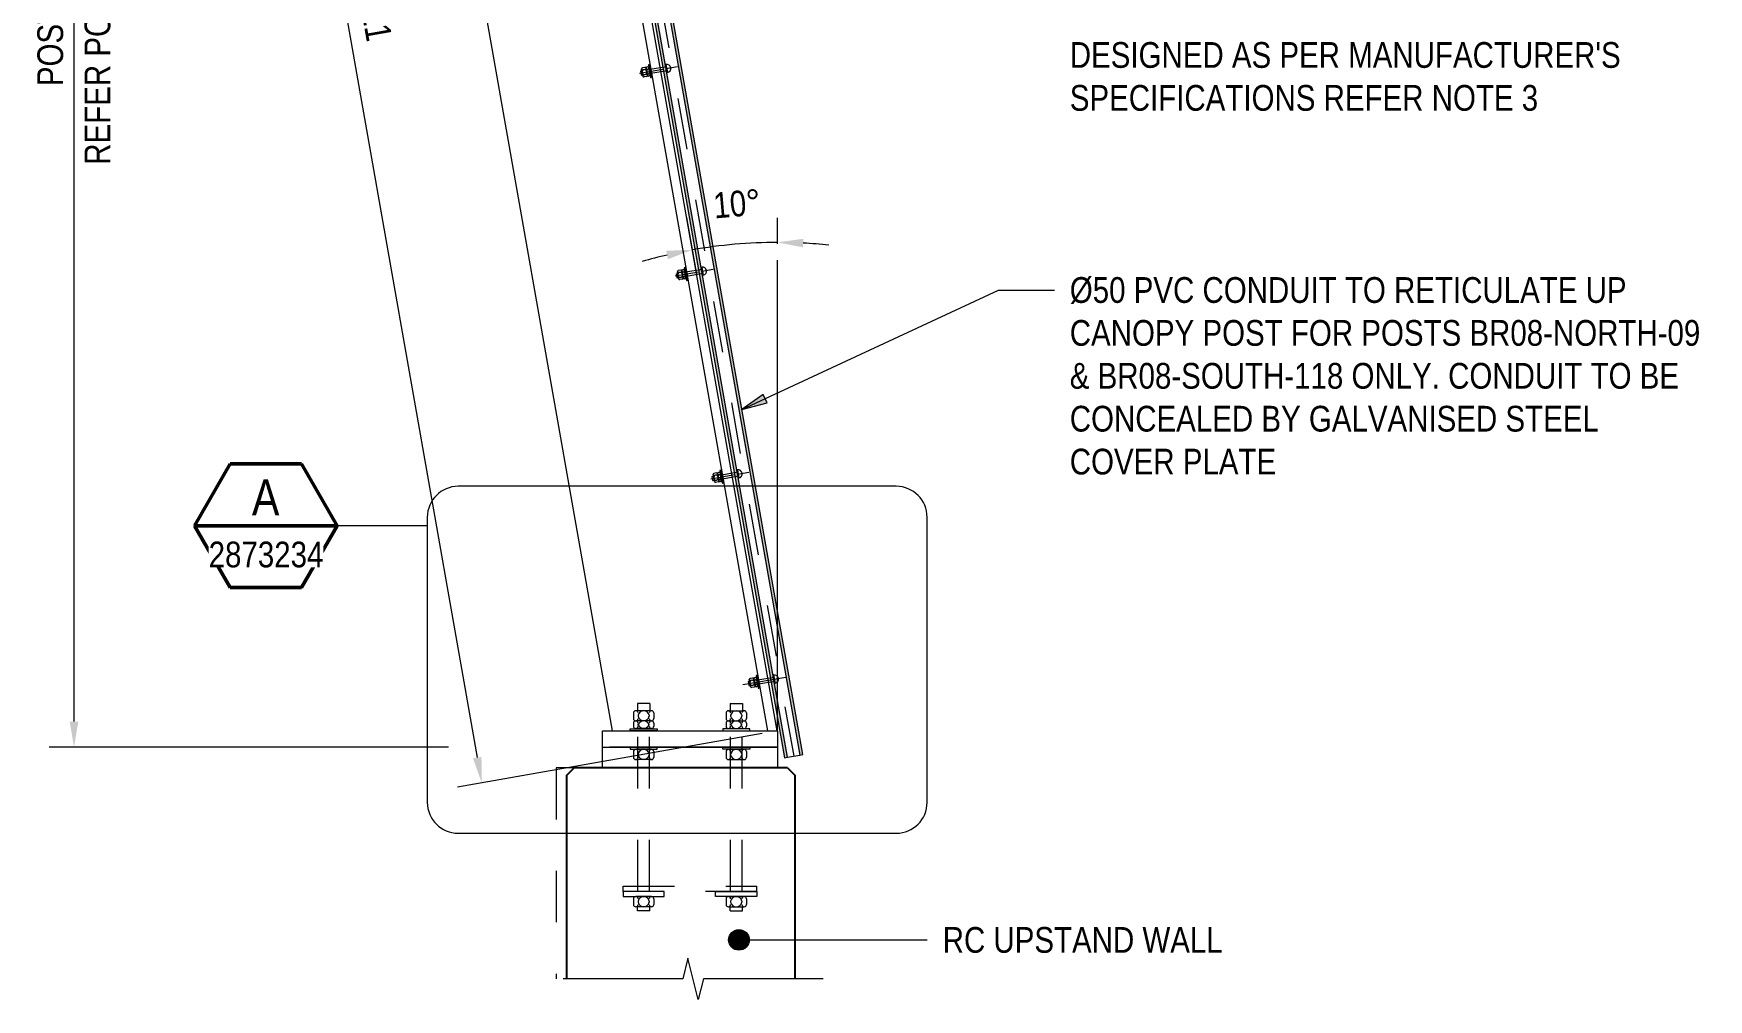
# Model space of a CAD drawing. Header units: metres. Extents: x 0.7 to 27.5, y -3.4 to 6.3.
# Drawn here: x 0.739 to 3.994, y 1.814 to 3.691 of the extents above; entities that cross this region are included whole.
import ezdxf

# ---------------------------------------------------------------- set-up
doc = ezdxf.new("R2010")
doc.units = ezdxf.units.M
doc.linetypes.add('JacobsDash', pattern=[0.0045, 0.003, -0.0015])
doc.layers.get('Defpoints').update_dxf_attribs({"color": 41})
for name, color, linetype, lineweight in [('A-ANNO-DIMS', 7, 'Continuous', 9), ('A-ANNO-SYMB', 7, 'Continuous', 9), ('A-DETL', 7, 'Continuous', 13), ('A-DETL-GENF', 7, 'Continuous', 9), ('G-ANNO-TEXT', 7, 'Continuous', 9)]:
    doc.layers.add(name, color=color, linetype=linetype, lineweight=lineweight)
doc.styles.add('Arial Narrow', font='ARIALN.TTF', dxfattribs={"height": 0.07})
doc.styles.add('Arial Narrow_1', font='ARIALN.TTF', dxfattribs={"height": 0.05})
doc.dimstyles.new('Dimension_Angle_T___º__', dxfattribs={"dimscale": 0.3048, "dimtxt": 0.051172, "dimasz": 0.164042, "dimexe": 0.15748, "dimexo": 0.104987, "dimgap": 0.131234, "dimtad": 1, "dimdec": 3, "dimlfac": 1000, "dimrnd": 0.001, "dimzin": 0, "dimdsep": 46, "dimtxsty": 'Arial Narrow_1', "dimsah": 1, "dimcen": 0.09, "dimadec": 0, "dimazin": 0, "dimtfac": 1, "dimtdec": 4, "dimtix": 1, "dimtmove": 2, "dimatfit": 3, "dimfxl": 1, "dimtvp": 1, "dimtolj": 1, "dimtzin": 0, "dimlwd": 18, "dimlwe": 18, "dimarcsym": 2})
doc.dimstyles.new('Dimension_Arc_Length_T__mm_', dxfattribs={"dimscale": 0.3048, "dimtxt": 0.051172, "dimasz": 0.164042, "dimexe": 0.15748, "dimexo": 0.098425, "dimgap": 0.065617, "dimtad": 1, "dimdec": 0, "dimlfac": 1000, "dimzin": 0, "dimdsep": 46, "dimtxsty": 'Arial Narrow_1', "dimsah": 1, "dimcen": 0.09, "dimaunit": 1, "dimadec": 4, "dimazin": 0, "dimtfac": 1, "dimtdec": 4, "dimtix": 1, "dimtmove": 0, "dimatfit": 3, "dimfxl": 1, "dimtvp": 1, "dimtolj": 1, "dimtzin": 0, "dimlwd": 18, "dimlwe": 18, "dimarcsym": 2})
doc.dimstyles.new('Dimension_Standard_O__mm_', dxfattribs={"dimscale": 0.3048, "dimtxt": 0.051172, "dimasz": 0.164042, "dimexe": 0.15748, "dimexo": 0.098425, "dimgap": 0.098425, "dimtad": 1, "dimdec": 0, "dimlfac": 1000, "dimzin": 0, "dimdsep": 46, "dimtxsty": 'Arial Narrow_1', "dimsah": 1, "dimcen": 0.09, "dimaunit": 1, "dimadec": 4, "dimazin": 0, "dimtfac": 1, "dimtdec": 4, "dimtix": 1, "dimtmove": 0, "dimatfit": 3, "dimfxl": 1, "dimtvp": 1, "dimtfill": 1, "dimtolj": 1, "dimtzin": 0, "dimlwd": 18, "dimlwe": 18, "dimarcsym": 2})

# ---------------------------------------------------------------- blocks, each defined once
blk = doc.blocks.new('CS_DET_BreakLine_ViewScale - Std Break-6063535-DRG-2873233 - SECTION 1')
at = {"layer": 'A-DETL-GENF'}
for p, q in [((0.2025, 0.04), (0.1925, 0)), ((0.2225, -0.04), (0.2025, 0.04)), ((0.1925, 0), (-0.04, 0)), ((0.2325, 0), (0.2225, -0.04)), ((0.465, 0), (0.2325, 0))]:
    blk.add_line(p, q, dxfattribs=at)
blk = doc.blocks.new('Drafting View - SheetRef-4900799-DRG-2873233 - SECTION 1')
at = {"layer": 'A-ANNO-SYMB', "lineweight": 50}
for p, q in [((-0.00346, 0.006), (-0.00693, 0)), ((0.00346, 0.006), (-0.00346, 0.006)), ((0.00693, 0), (0.00346, 0.006)), ((-0.00693, 0), (0.00693, 0)), ((-0.00693, 0), (-0.00347, -0.006)), ((0.00346, -0.006), (0.00693, 0)), ((-0.00347, -0.006), (0.00346, -0.006))]:
    blk.add_line(p, q, dxfattribs=at)
blk = doc.blocks.new('DIMBLOCK1-DRG-2873233 - SECTION 1')
at = {"layer": 'A-ANNO-DIMS', "color": 0, "lineweight": 18, "transparency": 16777216}
for p, q in [((1.1727, 5.2613), (0.77, 5.2613)), ((0.818, 2.354), (0.818, 5.2113)), ((1.5458, 2.304), (0.77, 2.304))]:
    blk.add_line(p, q, dxfattribs=at)
at = {"layer": 'A-ANNO-DIMS', "color": 0, "transparency": 16777216}
for points in [[(0.8096, 5.2113), (0.8263, 5.2113), (0.818, 5.2613)], [(0.8096, 2.354), (0.8263, 2.354), (0.818, 2.304)]]:
    blk.add_solid(points, dxfattribs=at)
at = {"layer": 'Defpoints', "color": 0, "transparency": 16777216}
for p in [(0.818, 5.2613), (1.2027, 5.2613), (1.5758, 2.304)]:
    blk.add_point(p, dxfattribs=at)
at = {"layer": 'A-ANNO-DIMS', "color": 0, "lineweight": 18, "transparency": 16777216, "char_height": 0.05, "width": 0.833365, "attachment_point": 5, "rotation": 90, "style": 'Arial Narrow_1'}
for s, insert in [('\\A1;REFER POST SCHEDULE', (0.8638, 3.7826)), ('\\A1;POST HEIGHT', (0.7721, 3.7826))]:
    blk.add_mtext(s, dxfattribs=dict(at, insert=insert))
blk = doc.blocks.new('DIMBLOCK5-DRG-2873233 - SECTION 1')
at = {"layer": 'A-ANNO-DIMS', "color": 0, "lineweight": 18, "transparency": 16777216}
for p, q in [((2.0083, 3.3335), (2.0278, 3.2232)), ((2.1848, 3.2821), (2.1848, 3.3329))]:
    blk.add_line(p, q, dxfattribs=at)
for start, end in [(103.0094, 106.0189), (90, 100), (83.9811, 86.9906)]:
    blk.add_arc((2.1848, 2.3328), 0.952, start, end, dxfattribs=at)
at = {"layer": 'A-ANNO-DIMS', "color": 0, "transparency": 16777216}
for points in [[(2.2345, 3.2752), (2.235, 3.2919), (2.1848, 3.2849)], [(1.9688, 3.2686), (1.9721, 3.2523), (2.0194, 3.2704)]]:
    blk.add_solid(points, dxfattribs=at)
at = {"layer": 'Defpoints', "color": 0, "transparency": 16777216}
for p in [(2.0028, 3.365), (2.0742, 3.2785), (2.1848, 3.2501), (2.1848, 2.3328)]:
    blk.add_point(p, dxfattribs=at)
at = {"layer": 'A-ANNO-DIMS', "color": 0, "lineweight": 18, "transparency": 16777216, "insert": (2.0583, 3.3811), "char_height": 0.05, "width": 0.109166, "attachment_point": 1, "rotation": 5, "line_spacing_factor": 0.974696, "style": 'Arial Narrow_1'}
blk.add_mtext('\\A1;10°', dxfattribs=at)
blk = doc.blocks.new('DIMBLOCK10-DRG-2873233 - SECTION 1')
at = {"layer": 'A-ANNO-DIMS', "color": 0, "lineweight": 18, "transparency": 16777216}
for p, q in [((1.2213, 5.1856), (1.0466, 5.1548)), ((1.1025, 5.1139), (1.6015, 2.2839)), ((2.1552, 2.3307), (1.5629, 2.2263))]:
    blk.add_line(p, q, dxfattribs=at)
at = {"layer": 'A-ANNO-DIMS', "color": 0, "transparency": 16777216}
for points in [[(1.1107, 5.1154), (1.0943, 5.1125), (1.0938, 5.1632)], [(1.6097, 2.2853), (1.5933, 2.2824), (1.6102, 2.2346)]]:
    blk.add_solid(points, dxfattribs=at)
at = {"layer": 'Defpoints', "color": 0, "transparency": 16777216}
for p in [(1.2508, 5.1909), (2.1848, 2.336), (1.6102, 2.2346)]:
    blk.add_point(p, dxfattribs=at)
at = {"layer": 'A-ANNO-DIMS', "color": 0, "lineweight": 18, "transparency": 16777216, "insert": (1.4063, 3.7085), "char_height": 0.05, "width": 0.076026, "attachment_point": 5, "rotation": 280, "style": 'Arial Narrow_1', "bg_fill": 3, "box_fill_scale": 1.1, "bg_fill_color": 256, "bg_fill_true_color": 13158600, "bg_fill_transparency": 0}
blk.add_mtext('\\A1;L1', dxfattribs=at)

msp = doc.modelspace()

# ---------------------------------------------------------------- hatches: boundary and pattern name
at = {"layer": 'A-DETL-GENF', "true_color": 0xc0c0c0}
for points in [[(2.198745, 2.283652), (2.2044011, 2.2846493), (1.7360438, 4.9408355), (1.7303877, 4.9398382), (2.1978264, 2.2888614)], [(2.2282892, 2.2888614), (2.2339453, 2.2898587), (1.765588, 4.946045), (1.7599319, 4.9450477), (2.0285173, 3.4218244)]]:
    msp.add_hatch(color=9, dxfattribs=at).paths.add_polyline_path(points)
at = {"layer": 'G-ANNO-TEXT'}
msp.add_hatch(color=256, dxfattribs=at).paths.add_polyline_path([(2.1154964, 2.9601868), (2.1645486, 2.9732867), (2.1571099, 2.9892736)])
h = msp.add_hatch(color=256, dxfattribs=at)
edge = h.paths.add_edge_path()
edge.add_arc((2.1100166, 1.9297284), 0.02, 0, 360)

# ---------------------------------------------------------------- linework, layer by layer
at = {"layer": 'A-ANNO-SYMB', "lineweight": 18}
for p, q in [((2.415597, 2.8109956), (1.5644729, 2.8109956)), ((1.5044729, 2.7344091), (1.329096, 2.7344091)), ((1.5044729, 2.7509956), (1.5044729, 2.1969212)), ((2.475597, 2.1969212), (2.475597, 2.7509956)), ((1.5644729, 2.1369212), (2.415597, 2.1369212))]:
    msp.add_line(p, q, dxfattribs=at)
for centre, start, end in [((1.5644729, 2.7509956), 90, 180), ((2.415597, 2.7509956), 0, 90), ((1.5644729, 2.1969212), 180, 270), ((2.415597, 2.1969212), 270, 0)]:
    msp.add_arc(centre, 0.06, start, end, dxfattribs=at)
at = {"layer": 'A-DETL', "lineweight": 18}
for p, q in [((2.1659429, 2.3359515), (1.6501314, 5.261264)), ((2.1842206, 2.3359515), (1.6678975, 5.2641652)), ((1.8643612, 2.3359515), (1.3995508, 4.9720218)), ((1.8447691, 2.3359515), (2.1842206, 2.3359515)), ((1.8447691, 2.3039515), (1.8447691, 2.3359515)), ((2.1847691, 2.3359515), (2.1847691, 2.3039515)), ((1.8447691, 2.2639515), (1.8447691, 2.3039515)), ((1.8447691, 2.3039515), (2.1847691, 2.3039515)), ((2.1847691, 2.3039515), (1.8584705, 2.3039515)), ((2.1847691, 2.3039515), (2.1847691, 2.2639515))]:
    msp.add_line(p, q, dxfattribs=at)
at = {"layer": 'A-DETL', "lineweight": 9}
for p, q in [((1.7303877, 4.9398382), (2.198745, 2.283652)), ((2.2044011, 2.2846493), (1.7360438, 4.9408355)), ((1.7599319, 4.9450477), (2.2282892, 2.2888614)), ((2.2339453, 2.2898587), (1.765588, 4.946045)), ((1.9167362, 3.6135847), (1.9628095, 3.6217086)), ((1.9232763, 3.608087), (1.9208792, 3.6216815)), ((1.9232763, 3.608087), (1.9208792, 3.6216815)), ((1.9232763, 3.608087), (1.9208792, 3.6216815)), ((1.9273576, 3.6248547), (1.9225015, 3.6239984)), ((1.9280522, 3.6209154), (1.9231961, 3.6200592)), ((1.9320716, 3.6096378), (1.9296745, 3.6232323)), ((1.9320716, 3.6096378), (1.9296745, 3.6232323)), ((1.9320716, 3.6096378), (1.9296745, 3.6232323)), ((1.932664, 3.6257903), (1.9312968, 3.6255492)), ((1.9319914, 3.62161), (1.9333586, 3.6218511)), ((1.9359778, 3.6300321), (1.9340082, 3.6296848)), ((1.9340082, 3.6296848), (1.9383494, 3.6050646)), ((1.940319, 3.6054119), (1.9359778, 3.6300321)), ((1.9684656, 3.622706), (1.9905968, 3.6266083)), ((1.9297547, 3.6112601), (1.9248986, 3.6104039)), ((1.9304493, 3.6073209), (1.9255932, 3.6064646)), ((1.9336939, 3.6119547), (1.9350611, 3.6121958)), ((1.9357557, 3.6082566), (1.9343885, 3.6080155)), ((1.9383494, 3.6050646), (1.940319, 3.6054119)), ((1.9861955, 3.2196616), (2.0322688, 3.2277855)), ((1.9927356, 3.2141639), (1.9903385, 3.2277584)), ((1.9927356, 3.2141639), (1.9903385, 3.2277584)), ((1.9927356, 3.2141639), (1.9903385, 3.2277584)), ((1.9968169, 3.2309316), (1.9919608, 3.2300753)), ((1.9975115, 3.2269923), (1.9926554, 3.2261361)), ((2.0015309, 3.2157147), (1.9991338, 3.2293092)), ((2.0015309, 3.2157147), (1.9991338, 3.2293092)), ((2.0015309, 3.2157147), (1.9991338, 3.2293092)), ((2.0021233, 3.2318672), (2.0007561, 3.2316261)), ((2.0014507, 3.2276869), (2.0028179, 3.227928)), ((2.005437, 3.236109), (2.0034674, 3.2357617)), ((2.0034674, 3.2357617), (2.0078086, 3.2111415)), ((2.0097782, 3.2114888), (2.005437, 3.236109)), ((2.0379248, 3.2287829), (2.0600561, 3.2326852)), ((2.1847691, 2.3359515), (2.1847691, 3.2500554)), ((1.999214, 3.217337), (1.9943579, 3.2164808)), ((1.9999085, 3.2133978), (1.9950525, 3.2125415)), ((2.0031532, 3.2180316), (2.0045204, 3.2182727)), ((2.0052149, 3.2143335), (2.0038478, 3.2140924)), ((2.0078086, 3.2111415), (2.0097782, 3.2114888)), ((2.0556548, 2.8257385), (2.101728, 2.8338624)), ((2.0621948, 2.8202408), (2.0597978, 2.8338353)), ((2.0621948, 2.8202408), (2.0597978, 2.8338353)), ((2.0621948, 2.8202408), (2.0597978, 2.8338353)), ((2.0662761, 2.8370085), (2.0614201, 2.8361522)), ((2.0669707, 2.8330692), (2.0621147, 2.832213)), ((2.0709901, 2.8217916), (2.0685931, 2.8353861)), ((2.0709901, 2.8217916), (2.0685931, 2.8353861)), ((2.0709901, 2.8217916), (2.0685931, 2.8353861)), ((2.0715825, 2.8379441), (2.0702154, 2.837703)), ((2.07091, 2.8337638), (2.0722771, 2.8340049)), ((2.0748963, 2.8421859), (2.0729267, 2.8418386)), ((2.0729267, 2.8418386), (2.0772679, 2.8172184)), ((2.0792375, 2.8175657), (2.0748963, 2.8421859)), ((2.1073841, 2.8348598), (2.1295154, 2.8387621)), ((2.0686732, 2.8234139), (2.0638172, 2.8225577)), ((2.0693678, 2.8194747), (2.0645117, 2.8186184)), ((2.0726125, 2.8241085), (2.0739796, 2.8243496)), ((2.0746742, 2.8204104), (2.0733071, 2.8201693)), ((2.0772679, 2.8172184), (2.0792375, 2.8175657)), ((2.1451902, 2.4436857), (2.1432206, 2.4433384)), ((2.1432206, 2.4433384), (2.1475618, 2.4187182)), ((2.1495314, 2.4190655), (2.1451902, 2.4436857)), ((2.1172961, 2.4256676), (2.2009973, 2.4404702)), ((2.1324887, 2.4217406), (2.1300916, 2.4353351)), ((2.1324887, 2.4217406), (2.1300916, 2.4353351)), ((2.1324887, 2.4217406), (2.1300916, 2.4353351)), ((2.13657, 2.4385083), (2.131714, 2.437652)), ((2.1372646, 2.4345691), (2.1324085, 2.4337128)), ((2.1389671, 2.4249138), (2.134111, 2.4240575)), ((2.1396617, 2.4209745), (2.1348056, 2.4201183)), ((2.141284, 2.4232914), (2.1388869, 2.436886)), ((2.141284, 2.4232914), (2.1388869, 2.436886)), ((2.141284, 2.4232914), (2.1388869, 2.436886)), ((2.1418764, 2.4394439), (2.1405093, 2.4392029)), ((2.1412039, 2.4352636), (2.142571, 2.4355047)), ((2.1429063, 2.4256084), (2.1442735, 2.4258494)), ((2.1449681, 2.4219102), (2.1436009, 2.4216691)), ((2.1475618, 2.4187182), (2.1495314, 2.4190655)), ((2.198745, 2.283652), (2.2044011, 2.2846493)), ((2.2282892, 2.2888614), (2.2339453, 2.2898587))]:
    msp.add_line(p, q, dxfattribs=at)
at = {"layer": 'A-DETL', "color": 143, "linetype": 'JacobsDash', "true_color": 0x78aac8}
msp.add_line((1.7479878, 4.9429416), (2.2163451, 2.2867553), dxfattribs=at)
at = {"layer": 'A-DETL', "linetype": 'JacobsDash'}
for p, q in [((1.9184918, 3.617956), (1.9214443, 3.6184766)), ((1.9375156, 3.6213104), (1.9689261, 3.6268489)), ((1.9389053, 3.6134292), (1.9703198, 3.6189684)), ((1.9198855, 3.6100755), (1.922834, 3.6105954)), ((1.9879511, 3.2240329), (1.9909036, 3.2245535)), ((2.0069749, 3.2273873), (2.0383854, 3.2329258)), ((2.0083646, 3.2195061), (2.039779, 3.2250453)), ((1.9893447, 3.2161524), (1.9922933, 3.2166723)), ((2.0764342, 2.8334642), (2.1078446, 2.8390027)), ((2.0574103, 2.8301098), (2.0603629, 2.8306304)), ((2.058804, 2.8222293), (2.0617525, 2.8227492)), ((2.0778238, 2.825583), (2.1092383, 2.8311222)), ((2.1277042, 2.4316096), (2.1306567, 2.4321302)), ((2.1290979, 2.4237292), (2.1320464, 2.4242491)), ((2.1467281, 2.434964), (2.1781385, 2.4405025)), ((2.1481177, 2.4270829), (2.1795322, 2.4326221)), ((1.9135131, 2.0239515), (1.9135131, 2.3359515)), ((1.9360251, 2.0239515), (1.9360251, 2.3359515)), ((2.0935131, 2.0239515), (2.0935131, 2.3359515)), ((2.1160251, 2.0239515), (2.1160251, 2.3359515)), ((1.7547691, 2.2639515), (1.7547691, 1.8539515)), ((1.7897691, 2.2639515), (1.7547691, 2.2639515)), ((1.8847441, 2.0339515), (2.1447941, 2.0339515)), ((1.8847441, 2.0239515), (1.8847441, 2.0339515)), ((2.1447811, 2.0239515), (1.8847441, 2.0239515)), ((2.1447941, 2.0239515), (2.1447941, 2.0339515))]:
    msp.add_line(p, q, dxfattribs=at)
at = {"layer": 'A-DETL'}
for p, q in [((1.9184918, 3.617956), (1.9198855, 3.6100755)), ((1.9682296, 3.6307874), (1.9710158, 3.6150327)), ((1.9879511, 3.2240329), (1.9893447, 3.2161524)), ((2.0376889, 3.2368643), (2.0404751, 3.2211096)), ((2.1071481, 2.8429412), (2.1099344, 2.8271865)), ((2.0574103, 2.8301098), (2.058804, 2.8222293)), ((2.177442, 2.444441), (2.1802282, 2.4286863)), ((2.1277042, 2.4316096), (2.1290979, 2.4237292)), ((1.9367691, 2.3888811), (1.9127691, 2.3888811)), ((1.9127691, 2.3888811), (1.9127691, 2.3750298)), ((1.9367691, 2.3888811), (1.9367691, 2.3750298)), ((2.0927691, 2.3888811), (2.1167691, 2.3888811)), ((2.0927691, 2.3888811), (2.0927691, 2.3750298)), ((2.1167691, 2.3888811), (2.1167691, 2.3750298)), ((1.9050331, 2.3705958), (1.9050331, 2.3596638)), ((1.9050331, 2.3507958), (1.9050331, 2.3448638)), ((1.9400711, 2.3750298), (1.9094671, 2.3750298)), ((1.9400711, 2.3552298), (1.9094671, 2.3552298)), ((1.9400711, 2.3552298), (1.9094671, 2.3552298)), ((1.9139011, 2.3661274), (1.9139011, 2.3641322)), ((1.9139011, 2.3463274), (1.9139011, 2.3493322)), ((1.9356371, 2.3661274), (1.9356371, 2.3641322)), ((1.9356371, 2.3463274), (1.9356371, 2.3493322)), ((1.9445051, 2.3705958), (1.9445051, 2.3596638)), ((1.9445051, 2.3507958), (1.9445051, 2.3448638)), ((2.0850331, 2.3705958), (2.0850331, 2.3596638)), ((2.0850331, 2.3507958), (2.0850331, 2.3448638)), ((2.0894671, 2.3750298), (2.1200711, 2.3750298)), ((2.0894671, 2.3552298), (2.1200711, 2.3552298)), ((2.0894671, 2.3552298), (2.1200711, 2.3552298)), ((2.0939011, 2.3661274), (2.0939011, 2.3641322)), ((2.0939011, 2.3463274), (2.0939011, 2.3493322)), ((2.1156371, 2.3661274), (2.1156371, 2.3641322)), ((2.1156371, 2.3463274), (2.1156371, 2.3493322)), ((2.1245051, 2.3705958), (2.1245051, 2.3596638)), ((2.1245051, 2.3507958), (2.1245051, 2.3448638)), ((1.898507, 2.3359515), (1.898507, 2.3399183)), ((1.898507, 2.3399183), (1.9510311, 2.3399183)), ((1.9510311, 2.3359515), (1.898507, 2.3359515)), ((1.9400711, 2.3404298), (1.9094671, 2.3404298)), ((1.9510311, 2.3399183), (1.9510311, 2.3359515)), ((2.078507, 2.3399183), (2.078507, 2.3359515)), ((2.1310311, 2.3399183), (2.078507, 2.3399183)), ((2.078507, 2.3359515), (2.1310311, 2.3359515)), ((2.0894671, 2.3404298), (2.1200711, 2.3404298)), ((2.1310311, 2.3359515), (2.1310311, 2.3399183)), ((1.9510311, 2.3039515), (1.898507, 2.3039515)), ((1.898507, 2.3039515), (1.898507, 2.2999846)), ((1.898507, 2.2999846), (1.9510311, 2.2999846)), ((1.9050331, 2.2955506), (1.9050331, 2.2846186)), ((1.9400711, 2.2999846), (1.9094671, 2.2999846)), ((1.9400711, 2.2801846), (1.9094671, 2.2801846)), ((1.9400711, 2.2801846), (1.9094671, 2.2801846)), ((1.9139011, 2.2910822), (1.9139011, 2.289087)), ((1.9356371, 2.2910822), (1.9356371, 2.289087)), ((1.9445051, 2.2955506), (1.9445051, 2.2846186)), ((1.9510311, 2.2999846), (1.9510311, 2.3039515)), ((2.078507, 2.2999846), (2.078507, 2.3039515)), ((2.078507, 2.3039515), (2.1310311, 2.3039515)), ((2.1310311, 2.2999846), (2.078507, 2.2999846)), ((2.0850331, 2.2955506), (2.0850331, 2.2846186)), ((2.0894671, 2.2999846), (2.1200711, 2.2999846)), ((2.0894671, 2.2801846), (2.1200711, 2.2801846)), ((2.0894671, 2.2801846), (2.1200711, 2.2801846)), ((2.0939011, 2.2910822), (2.0939011, 2.289087)), ((2.1156371, 2.2910822), (2.1156371, 2.289087)), ((2.1245051, 2.2955506), (2.1245051, 2.2846186)), ((2.1310311, 2.3039515), (2.1310311, 2.2999846)), ((1.9647811, 2.0239515), (1.884757, 2.0239515)), ((1.884757, 2.0239515), (1.884757, 2.0139515)), ((1.9647811, 2.0139515), (1.9647811, 2.0239515)), ((2.064757, 2.0139515), (2.064757, 2.0239515)), ((2.064757, 2.0239515), (2.1447811, 2.0239515)), ((2.1447811, 2.0239515), (2.1447811, 2.0139515)), ((1.884757, 2.0139515), (1.9647811, 2.0139515)), ((1.9050331, 2.0095175), (1.9050331, 1.9985855)), ((1.9400711, 2.0139515), (1.9094671, 2.0139515)), ((1.9400711, 1.9941515), (1.9094671, 1.9941515)), ((1.9400711, 1.9941515), (1.9094671, 1.9941515)), ((1.9127691, 1.9865322), (1.9127691, 1.9941515)), ((1.9367691, 1.9865322), (1.9127691, 1.9865322)), ((1.9139011, 2.0050491), (1.9139011, 2.0030538)), ((1.9356371, 2.0050491), (1.9356371, 2.0030538)), ((1.9367691, 1.9865322), (1.9367691, 1.9941515)), ((1.9445051, 2.0095175), (1.9445051, 1.9985855)), ((2.1447811, 2.0139515), (2.064757, 2.0139515)), ((2.0850331, 2.0095175), (2.0850331, 1.9985855)), ((2.0894671, 2.0139515), (2.1200711, 2.0139515)), ((2.0894671, 1.9941515), (2.1200711, 1.9941515)), ((2.0894671, 1.9941515), (2.1200711, 1.9941515)), ((2.0927691, 1.9865322), (2.0927691, 1.9941515)), ((2.0927691, 1.9865322), (2.1167691, 1.9865322)), ((2.0939011, 2.0050491), (2.0939011, 2.0030538)), ((2.1156371, 2.0050491), (2.1156371, 2.0030538)), ((2.1167691, 1.9865322), (2.1167691, 1.9941515)), ((2.1245051, 2.0095175), (2.1245051, 1.9985855))]:
    msp.add_line(p, q, dxfattribs=at)
at = {"layer": 'A-DETL', "linetype": 'JacobsDash', "lineweight": 9}
msp.add_line((2.2044011, 2.2846493), (2.2282892, 2.2888614), dxfattribs=at)
at = {"layer": 'A-DETL', "lineweight": 25}
for p, q in [((1.7747691, 2.2489515), (1.7897691, 2.2639515)), ((1.7747691, 2.2489515), (1.7747691, 1.8539515)), ((2.2044705, 2.2639515), (1.7897691, 2.2639515)), ((2.2044705, 2.2639515), (2.2194705, 2.2489515)), ((2.2194705, 1.8539515), (2.2194705, 2.2489515))]:
    msp.add_line(p, q, dxfattribs=at)
at = {"layer": 'A-DETL', "lineweight": 9}
for centre, radius, start, end in [((1.9228488, 3.6220288), 0.002, 100, 280), ((1.9270018, 3.6157525), 0.005, 111.3556156, 268.6443844), ((1.925949, 3.6155668), 0.005, 291.3556156, 88.6443844), ((1.9277049, 3.622885), 0.002, 280, 100), ((1.9316441, 3.6235796), 0.002, 100, 280), ((1.9377743, 3.6176519), 0.0070077, 145.6103826, 234.3896174), ((1.9330113, 3.6238207), 0.002, 280, 100), ((1.9292782, 3.6161539), 0.0070077, 325.6103826, 54.3896174), ((1.9252459, 3.6084343), 0.002, 100, 280), ((1.930102, 3.6092905), 0.002, 280, 100), ((1.9340412, 3.6099851), 0.002, 100, 280), ((1.9354084, 3.6102262), 0.002, 280, 100), ((1.9923081, 3.2281057), 0.002, 100, 280), ((1.9964611, 3.2218294), 0.005, 111.3556156, 268.6443844), ((1.9954083, 3.2216437), 0.005, 291.3556156, 88.6443844), ((1.9971642, 3.2289619), 0.002, 280, 100), ((2.0011034, 3.2296565), 0.002, 100, 280), ((2.0072336, 3.2237288), 0.0070077, 145.6103826, 234.3896174), ((2.0024706, 3.2298976), 0.002, 280, 100), ((1.9987375, 3.2222308), 0.0070077, 325.6103826, 54.3896174), ((1.9947052, 3.2145112), 0.002, 100, 280), ((1.9995613, 3.2153674), 0.002, 280, 100), ((2.0035005, 3.216062), 0.002, 100, 280), ((2.0048677, 3.2163031), 0.002, 280, 100), ((2.0617674, 2.8341826), 0.002, 100, 280), ((2.0659203, 2.8279063), 0.005, 111.3556156, 268.6443844), ((2.0648676, 2.8277206), 0.005, 291.3556156, 88.6443844), ((2.0666234, 2.8350388), 0.002, 280, 100), ((2.0705627, 2.8357334), 0.002, 100, 280), ((2.0766928, 2.8298057), 0.0070077, 145.6103826, 234.3896174), ((2.0719298, 2.8359745), 0.002, 280, 100), ((2.0681968, 2.8283077), 0.0070077, 325.6103826, 54.3896174), ((2.0641644, 2.8205881), 0.002, 100, 280), ((2.0690205, 2.8214443), 0.002, 280, 100), ((2.0729598, 2.8221389), 0.002, 100, 280), ((2.0743269, 2.82238), 0.002, 280, 100), ((2.1320612, 2.4356824), 0.002, 100, 280), ((2.1362142, 2.4294061), 0.005, 111.3556156, 268.6443844), ((2.1344583, 2.4220879), 0.002, 100, 280), ((2.1351614, 2.4292205), 0.005, 291.3556156, 88.6443844), ((2.1369173, 2.4365387), 0.002, 280, 100), ((2.1408566, 2.4372333), 0.002, 100, 280), ((2.1393144, 2.4229441), 0.002, 280, 100), ((2.1469867, 2.4313056), 0.0070077, 145.6103826, 234.3896174), ((2.1432536, 2.4236387), 0.002, 100, 280), ((2.1422237, 2.4374743), 0.002, 280, 100), ((2.1384906, 2.4298075), 0.0070077, 325.6103826, 54.3896174), ((2.1446208, 2.4238798), 0.002, 280, 100)]:
    msp.add_arc(centre, radius, start, end, dxfattribs=at)
at = {"layer": 'A-DETL'}
for centre, radius, start, end in [((1.9695437, 3.6228961), 0.008, 280.6037199, 99.4544665), ((2.039003, 3.228973), 0.008, 280.6037199, 99.4544665), ((2.1084622, 2.8350499), 0.008, 280.6037199, 99.4544665), ((2.1787561, 2.4365497), 0.008, 280.6037199, 99.4544665), ((1.9094671, 2.3705958), 0.004434, 360, 180), ((1.9094671, 2.3596638), 0.004434, 180, 360), ((1.9094671, 2.3507958), 0.004434, 360, 180), ((1.9094671, 2.3448638), 0.004434, 180, 0), ((1.9247691, 2.3639448), 0.011085, 11.3556156, 168.6443844), ((1.9247691, 2.3663148), 0.011085, 191.3556156, 348.6443844), ((1.9247691, 2.3441448), 0.011085, 11.3556156, 168.6443844), ((1.9247691, 2.3515148), 0.011085, 191.3556156, 348.6443844), ((1.9400711, 2.3705958), 0.004434, 0, 180), ((1.9400711, 2.3596638), 0.004434, 180, 360), ((1.9400711, 2.3507958), 0.004434, 0, 180), ((1.9400711, 2.3448638), 0.004434, 180, 0), ((2.0894671, 2.3705958), 0.004434, 360, 180), ((2.0894671, 2.3596638), 0.004434, 180, 360), ((2.0894671, 2.3507958), 0.004434, 360, 180), ((2.0894671, 2.3448638), 0.004434, 180, 0), ((2.1047691, 2.3639448), 0.011085, 11.3556156, 168.6443844), ((2.1047691, 2.3663148), 0.011085, 191.3556156, 348.6443844), ((2.1047691, 2.3441448), 0.011085, 11.3556156, 168.6443844), ((2.1047691, 2.3515148), 0.011085, 191.3556156, 348.6443844), ((2.1200711, 2.3705958), 0.004434, 0, 180), ((2.1200711, 2.3596638), 0.004434, 180, 0), ((2.1200711, 2.3507958), 0.004434, 0, 180), ((2.1200711, 2.3448638), 0.004434, 180, 0), ((1.9094671, 2.2955506), 0.004434, 360, 180), ((1.9094671, 2.2846186), 0.004434, 180, 360), ((1.9247691, 2.2888996), 0.011085, 11.3556156, 168.6443844), ((1.9247691, 2.2912696), 0.011085, 191.3556156, 348.6443844), ((1.9400711, 2.2955506), 0.004434, 0, 180), ((1.9400711, 2.2846186), 0.004434, 180, 360), ((2.0894671, 2.2955506), 0.004434, 360, 180), ((2.0894671, 2.2846186), 0.004434, 180, 360), ((2.1047691, 2.2888996), 0.011085, 11.3556156, 168.6443844), ((2.1047691, 2.2912696), 0.011085, 191.3556156, 348.6443844), ((2.1200711, 2.2955506), 0.004434, 0, 180), ((2.1200711, 2.2846186), 0.004434, 180, 0), ((1.9094671, 2.0095175), 0.004434, 360, 180), ((1.9094671, 1.9985855), 0.004434, 180, 360), ((1.9247691, 2.0028665), 0.011085, 11.3556156, 168.6443844), ((1.9247691, 2.0052365), 0.011085, 191.3556156, 348.6443844), ((1.9400711, 2.0095175), 0.004434, 0, 180), ((1.9400711, 1.9985855), 0.004434, 180, 360), ((2.0894671, 2.0095175), 0.004434, 360, 180), ((2.0894671, 1.9985855), 0.004434, 180, 360), ((2.1047691, 2.0028665), 0.011085, 11.3556156, 168.6443844), ((2.1047691, 2.0052365), 0.011085, 191.3556156, 348.6443844), ((2.1200711, 2.0095175), 0.004434, 0, 180), ((2.1200711, 1.9985855), 0.004434, 180, 0)]:
    msp.add_arc(centre, radius, start, end, dxfattribs=at)
at = {"layer": 'G-ANNO-TEXT'}
for p, q in [((2.1154964, 2.9601868), (2.6145072, 3.1923764)), ((2.6145072, 3.1923764), (2.7228358, 3.1923764)), ((2.1571099, 2.9892736), (2.1154964, 2.9601868)), ((2.1154964, 2.9601868), (2.1645486, 2.9732867)), ((2.1645486, 2.9732867), (2.1571099, 2.9892736)), ((2.1100166, 1.9297284), (2.4759359, 1.9297284))]:
    msp.add_line(p, q, dxfattribs=at)
msp.add_circle((2.1100166, 1.9297284), 0.02, dxfattribs=at)

# ---------------------------------------------------------------- block references
at = {"layer": 'A-ANNO-SYMB', "lineweight": 50, "xscale": 19.99999999999999, "yscale": 19.99999999999999, "zscale": 19.99999999999999}
msp.add_blockref('Drafting View - SheetRef-4900799-DRG-2873233 - SECTION 1', (1.1905423, 2.7344091), dxfattribs=at)
at = {"layer": 'A-DETL-GENF'}
msp.add_blockref('CS_DET_BreakLine_ViewScale - Std Break-6063535-DRG-2873233 - SECTION 1', (1.8084705, 1.8539515), dxfattribs=at)

# ---------------------------------------------------------------- texts
at = {"layer": 'G-ANNO-TEXT', "char_height": 0.05, "attachment_point": 1, "style": 'Arial Narrow_1', "bg_fill": 3, "box_fill_scale": 1, "bg_fill_color": 256, "bg_fill_transparency": 0}
for s, insert in [("DESIGNED AS PER MANUFACTURER'S ", (2.7528358, 3.6740327)), ('SPECIFICATIONS REFER NOTE 3', (2.7528358, 3.5906889)), ('Ø50 PVC CONDUIT TO RETICULATE UP ', (2.7528358, 3.2173764)), ('CANOPY POST FOR POSTS BR08-NORTH-09 ', (2.7528358, 3.1340327)), ('& BR08-SOUTH-118 ONLY. CONDUIT TO BE ', (2.7528358, 3.0506889)), ('CONCEALED BY GALVANISED STEEL ', (2.7528358, 2.9673452)), ('COVER PLATE', (2.7528358, 2.8840014)), ('RC UPSTAND WALL', (2.5059359, 1.9547284))]:
    msp.add_mtext(s, dxfattribs=dict(at, insert=insert))

# ---------------------------------------------------------------- dimensions: what is measured, and where the dimension line sits
at = {"layer": 'A-ANNO-DIMS', "lineweight": 18}
dim = msp.add_angular_dim_3p(base=(2.074243, 3.2784514), center=(2.1847691, 2.3328406), p1=(2.1847691, 3.2500554), p2=(2.0027774, 3.3649666), dimstyle='Dimension_Angle_T___º__', override={"dimpost": '<>', "dimfxl": 0.215234}, dxfattribs=at)
dim.commit()
dim.dimension.update_dxf_attribs({"geometry": 'DIMBLOCK5-DRG-2873233 - SECTION 1', "text_midpoint": (2.1155662, 3.3526501), "dimtype": 165, "text_rotation": 5})

# ---------------------------------------------------------------- next in the draw order: texts
at = {"layer": 'A-ANNO-SYMB', "insert": (1.1636237, 2.8243667), "char_height": 0.07, "attachment_point": 1, "style": 'Arial Narrow', "bg_fill": 3, "box_fill_scale": 1, "bg_fill_color": 256, "bg_fill_transparency": 0}
msp.add_mtext('A', dxfattribs=at)
at = {"layer": 'A-ANNO-SYMB', "insert": (1.0796237, 2.7035465), "char_height": 0.05, "attachment_point": 1, "style": 'Arial Narrow_1', "bg_fill": 3, "box_fill_scale": 1, "bg_fill_color": 256, "bg_fill_true_color": 13158600, "bg_fill_transparency": 0}
msp.add_mtext('2873234', dxfattribs=at)

# ---------------------------------------------------------------- next in the draw order: dimensions: what is measured, and where the dimension line sits
at = {"layer": 'A-ANNO-DIMS', "lineweight": 18}
dim = msp.add_linear_dim(base=(0.8179576, 5.261264), p1=(1.5757515, 2.3039515), p2=(1.2027092, 5.261264), angle=90, text='POST HEIGHT\\XREFER POST SCHEDULE', dimstyle='Dimension_Arc_Length_T__mm_', override={"dimpost": '<>', "dimfxl": 2.980748}, dxfattribs=at)
dim.commit()
dim.dimension.update_dxf_attribs({"geometry": 'DIMBLOCK1-DRG-2873233 - SECTION 1', "text_midpoint": (0.8179576, 3.7826077)})

# ---------------------------------------------------------------- next in the draw order: dimensions: what is measured, and where the dimension line sits
dim = msp.add_linear_dim(base=(1.6102068, 2.2346406), p1=(1.2508001, 5.1908511), p2=(2.1847691, 2.3359515), angle=280, text='L1', dimstyle='Dimension_Standard_O__mm_', override={"dimpost": '<>', "dimfxl": 3.003789}, dxfattribs=at)
dim.commit()
dim.dimension.update_dxf_attribs({"geometry": 'DIMBLOCK10-DRG-2873233 - SECTION 1', "text_midpoint": (1.4062824, 3.708475)})

doc.saveas('drawing.dxf')
